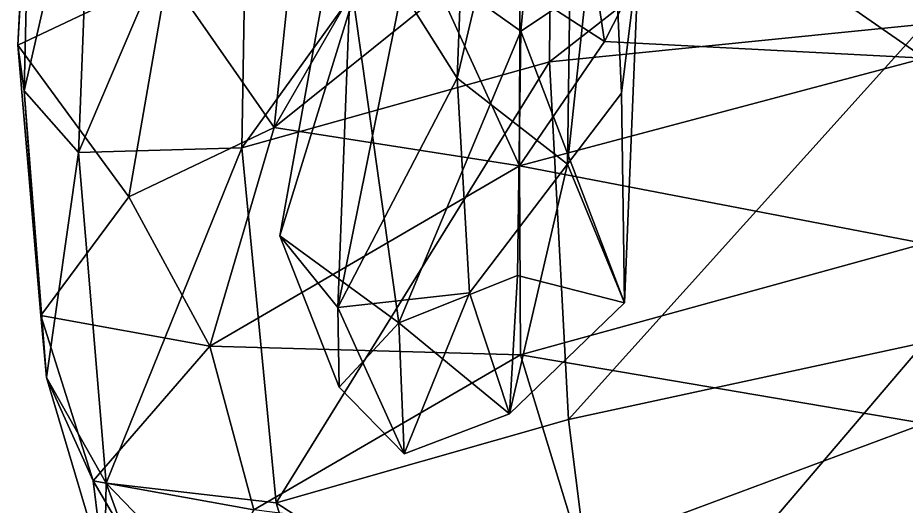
# Model space of a CAD drawing. Extents: x -0.15 to 0.15, y -0.73 to 0.51.
# Drawn here: x -0.1477 to -0.003, y -0.1284 to -0.0489 of the extents above; entities that cross this region are included whole.
import ezdxf

# ---------------------------------------------------------------- set-up
doc = ezdxf.new("R2010")
doc.units = 0
doc.layers.add('CRANE$LWO', color=1, linetype='CONTINUOUS')

msp = doc.modelspace()

# ---------------------------------------------------------------- linework, layer by layer
at = {"layer": 'CRANE$LWO'}
for points in [[(-0.07462, -0.01914, 0.02193), (-0.07609, -0.05872, 0.01636), (-0.05686, 0.02248, 0.03085)], [(-0.05686, 0.02248, 0.03085), (-0.07609, -0.05872, 0.01636), (-0.05815, -0.07272, 0.0142)], [(-0.05686, 0.02248, 0.03085), (-0.05815, -0.07272, 0.0142), (-0.05156, -0.01135, 0.01727)], [(-0.06065, 0.0001, 1.11348), (-0.11011, -0.00595, 1.07502), (-0.11119, -0.07005, 1.09178)], [(-0.11119, -0.07005, 1.09178), (-0.06107, -0.05607, 1.12109), (-0.06065, 0.0001, 1.11348)], [(-0.06065, 0.0001, 1.11348), (-0.06107, -0.05607, 1.12109), (0, -0.00835, 1.14001)], [(-0.14495, -0.00403, 0.88539), (-0.14771, -0.05334, 0.91269), (-0.14543, -0.00772, 0.96973)], [(-0.12329, -0.0418, 0.84028), (-0.14771, -0.05334, 0.91269), (-0.14495, -0.00403, 0.88539)], [(-0.13781, -0.07084, 1.05879), (-0.11119, -0.07005, 1.09178), (-0.11011, -0.00595, 1.07502)], [(-0.13553, -0.01203, 1.03859), (-0.13781, -0.07084, 1.05879), (-0.11011, -0.00595, 1.07502)], [(-0.14771, -0.05334, 0.91269), (-0.14667, -0.06079, 0.99779), (-0.14543, -0.00772, 0.96973)], [(-0.13553, -0.01203, 1.03859), (-0.14543, -0.00772, 0.96973), (-0.14667, -0.06079, 0.99779)], [(-0.06172, -0.00802, -0.00148), (-0.06576, -0.05106, -0.00241), (-0.09522, -0.03013, 0.00056)], [(-0.06576, -0.05106, -0.00241), (-0.06172, -0.00802, -0.00148), (-0.04653, -0.0383, 0.00374)], [(-0.06107, -0.05607, 1.12109), (0, -0.04992, 1.14169), (0, -0.00835, 1.14001)], [(-0.04937, -0.06119, 0.01137), (-0.05156, -0.01135, 0.01727), (-0.05815, -0.07272, 0.0142)], [(-0.05156, -0.01135, 0.01727), (-0.04937, -0.06119, 0.01137), (-0.04653, -0.0383, 0.00374)], [(-0.14667, -0.06079, 0.99779), (-0.13781, -0.07084, 1.05879), (-0.13553, -0.01203, 1.03859)], [(-0.03949, -0.02803, 0.78222), (0, -0.01444, 0.80178), (0, -0.05548, 0.81939)], [(-0.07462, -0.01914, 0.02193), (-0.08514, -0.04439, 0.01627), (-0.07609, -0.05872, 0.01636)], [(-0.05581, -0.02809, 0.68021), (-0.05209, -0.05274, 0.79535), (-0.0659, -0.04381, 0.67829)], [(-0.05209, -0.05274, 0.79535), (-0.05581, -0.02809, 0.68021), (-0.03949, -0.02803, 0.78222)], [(-0.05209, -0.05274, 0.79535), (-0.03949, -0.02803, 0.78222), (0, -0.05548, 0.81939)], [(-0.09522, -0.03013, 0.00056), (-0.08563, -0.09858, -0.00296), (-0.10501, -0.0844, 0.00145)], [(-0.10501, -0.0844, 0.00145), (-0.09372, -0.04788, 0.01081), (-0.09522, -0.03013, 0.00056)], [(-0.09522, -0.03013, 0.00056), (-0.06576, -0.05106, -0.00241), (-0.08563, -0.09858, -0.00296)], [(-0.07876, -0.04495, 0.67947), (-0.10591, -0.06674, 0.8107), (-0.08964, -0.03849, 0.69057)], [(-0.10591, -0.06674, 0.8107), (-0.10331, -0.04188, 0.80555), (-0.08964, -0.03849, 0.69057)], [(-0.04653, -0.0383, 0.00374), (-0.04886, -0.0953, 0.00175), (-0.06576, -0.05106, -0.00241)], [(-0.04937, -0.06119, 0.01137), (-0.04886, -0.0953, 0.00175), (-0.04653, -0.0383, 0.00374)], [(-0.14771, -0.05334, 0.91269), (-0.12329, -0.0418, 0.84028), (-0.1296, -0.07804, 0.85604)], [(-0.12329, -0.0418, 0.84028), (-0.10591, -0.06674, 0.8107), (-0.1296, -0.07804, 0.85604)], [(-0.10331, -0.04188, 0.80555), (-0.10591, -0.06674, 0.8107), (-0.12329, -0.0418, 0.84028)], [(-0.09558, -0.09605, 0.00747), (-0.07609, -0.05872, 0.01636), (-0.08514, -0.04439, 0.01627)], [(-0.08514, -0.04439, 0.01627), (-0.09372, -0.04788, 0.01081), (-0.09558, -0.09605, 0.00747)], [(-0.0659, -0.04381, 0.67829), (-0.06597, -0.073, 0.80292), (-0.07876, -0.04495, 0.67947)], [(-0.05209, -0.05274, 0.79535), (-0.06597, -0.073, 0.80292), (-0.0659, -0.04381, 0.67829)], [(-0.10591, -0.06674, 0.8107), (-0.07876, -0.04495, 0.67947), (-0.06597, -0.073, 0.80292)], [(-0.09372, -0.04788, 0.01081), (-0.10501, -0.0844, 0.00145), (-0.09558, -0.09605, 0.00747)], [(0, -0.04992, 1.14169), (-0.06107, -0.05607, 1.12109), (-0.05797, -0.11429, 1.11909)], [(-0.05797, -0.11429, 1.11909), (0, -0.10178, 1.13635), (0, -0.04992, 1.14169)], [(-0.06631, -0.09087, -0.00253), (-0.08563, -0.09858, -0.00296), (-0.06576, -0.05106, -0.00241)], [(-0.06631, -0.09087, -0.00253), (-0.06576, -0.05106, -0.00241), (-0.04886, -0.0953, 0.00175)], [(-0.14667, -0.06079, 0.99779), (-0.14771, -0.05334, 0.91269), (-0.14395, -0.09735, 0.93218)], [(-0.14395, -0.09735, 0.93218), (-0.14771, -0.05334, 0.91269), (-0.1296, -0.07804, 0.85604)], [(-0.06597, -0.073, 0.80292), (-0.05209, -0.05274, 0.79535), (0, -0.05548, 0.81939)], [(-0.06107, -0.05607, 1.12109), (-0.11119, -0.07005, 1.09178), (-0.10558, -0.12784, 1.09136)], [(-0.05797, -0.11429, 1.11909), (-0.06107, -0.05607, 1.12109), (-0.10558, -0.12784, 1.09136)], [(-0.06597, -0.073, 0.80292), (0, -0.05548, 0.81939), (0, -0.08564, 0.81973)], [(-0.07411, -0.09369, 0.01168), (-0.07609, -0.05872, 0.01636), (-0.09558, -0.09605, 0.00747)], [(-0.07411, -0.09369, 0.01168), (-0.05815, -0.07272, 0.0142), (-0.07609, -0.05872, 0.01636)], [(-0.13781, -0.07084, 1.05879), (-0.14667, -0.06079, 0.99779), (-0.14305, -0.10746, 1.00749)], [(-0.14395, -0.09735, 0.93218), (-0.14305, -0.10746, 1.00749), (-0.14667, -0.06079, 0.99779)], [(-0.04937, -0.06119, 0.01137), (-0.05815, -0.07272, 0.0142), (-0.04886, -0.0953, 0.00175)], [(-0.1296, -0.07804, 0.85604), (-0.10591, -0.06674, 0.8107), (-0.11639, -0.10238, 0.8738)], [(-0.10591, -0.06674, 0.8107), (-0.06597, -0.073, 0.80292), (-0.11639, -0.10238, 0.8738)], [(-0.13328, -0.12468, 1.05891), (-0.13781, -0.07084, 1.05879), (-0.14305, -0.10746, 1.00749)], [(-0.11119, -0.07005, 1.09178), (-0.13781, -0.07084, 1.05879), (-0.13328, -0.12468, 1.05891)], [(-0.13328, -0.12468, 1.05891), (-0.10558, -0.12784, 1.09136), (-0.11119, -0.07005, 1.09178)], [(-0.11639, -0.10238, 0.8738), (-0.06597, -0.073, 0.80292), (-0.06581, -0.10376, 0.84168)], [(-0.05815, -0.07272, 0.0142), (-0.07411, -0.09369, 0.01168), (-0.0676, -0.11336, 0.00262)], [(-0.0676, -0.11336, 0.00262), (-0.04886, -0.0953, 0.00175), (-0.05815, -0.07272, 0.0142)], [(-0.06597, -0.073, 0.80292), (0, -0.08564, 0.81973), (-0.06581, -0.10376, 0.84168)], [(-0.14395, -0.09735, 0.93218), (-0.1296, -0.07804, 0.85604), (-0.11639, -0.10238, 0.8738)], [(-0.09535, -0.10902, -0.00171), (-0.10501, -0.0844, 0.00145), (-0.08563, -0.09858, -0.00296)], [(-0.10501, -0.0844, 0.00145), (-0.09535, -0.10902, -0.00171), (-0.09558, -0.09605, 0.00747)], [(-0.06581, -0.10376, 0.84168), (0, -0.08564, 0.81973), (0, -0.11493, 0.83706)], [(-0.08563, -0.09858, -0.00296), (-0.06631, -0.09087, -0.00253), (-0.0676, -0.11336, 0.00262)], [(-0.06631, -0.09087, -0.00253), (-0.04886, -0.0953, 0.00175), (-0.0676, -0.11336, 0.00262)], [(-0.08473, -0.11987, 0.00298), (-0.07411, -0.09369, 0.01168), (-0.09558, -0.09605, 0.00747)], [(-0.07411, -0.09369, 0.01168), (-0.08473, -0.11987, 0.00298), (-0.0676, -0.11336, 0.00262)], [(-0.09535, -0.10902, -0.00171), (-0.08473, -0.11987, 0.00298), (-0.09558, -0.09605, 0.00747)], [(-0.14395, -0.09735, 0.93218), (-0.13542, -0.12427, 0.94495), (-0.14305, -0.10746, 1.00749)], [(-0.11639, -0.10238, 0.8738), (-0.13542, -0.12427, 0.94495), (-0.14395, -0.09735, 0.93218)], [(-0.09535, -0.10902, -0.00171), (-0.08563, -0.09858, -0.00296), (-0.08473, -0.11987, 0.00298)], [(-0.0676, -0.11336, 0.00262), (-0.08473, -0.11987, 0.00298), (-0.08563, -0.09858, -0.00296)], [(-0.13542, -0.12427, 0.94495), (-0.11639, -0.10238, 0.8738), (-0.10923, -0.129, 0.89959)], [(-0.11639, -0.10238, 0.8738), (-0.06581, -0.10376, 0.84168), (-0.10923, -0.129, 0.89959)], [(-0.05797, -0.11429, 1.11909), (-0.05188, -0.16263, 1.10299), (0, -0.10178, 1.13635)], [(-0.05188, -0.16263, 1.10299), (0, -0.15316, 1.12216), (0, -0.10178, 1.13635)], [(-0.06581, -0.10376, 0.84168), (-0.05602, -0.13579, 0.86719), (-0.10923, -0.129, 0.89959)], [(-0.05602, -0.13579, 0.86719), (-0.06581, -0.10376, 0.84168), (0, -0.11493, 0.83706)], [(-0.13328, -0.12468, 1.05891), (-0.14305, -0.10746, 1.00749), (-0.13358, -0.13925, 1.00582)], [(-0.13542, -0.12427, 0.94495), (-0.13358, -0.13925, 1.00582), (-0.14305, -0.10746, 1.00749)], [(-0.05188, -0.16263, 1.10299), (-0.05797, -0.11429, 1.11909), (-0.10558, -0.12784, 1.09136)], [(-0.05602, -0.13579, 0.86719), (0, -0.11493, 0.83706), (0, -0.14738, 0.86356)], [(-0.13358, -0.13925, 1.00582), (-0.13542, -0.12427, 0.94495), (-0.12099, -0.14884, 0.95293)], [(-0.12099, -0.14884, 0.95293), (-0.13542, -0.12427, 0.94495), (-0.10923, -0.129, 0.89959)], [(-0.13358, -0.13925, 1.00582), (-0.12112, -0.15817, 1.04571), (-0.13328, -0.12468, 1.05891)], [(-0.09414, -0.16528, 1.07566), (-0.10558, -0.12784, 1.09136), (-0.13328, -0.12468, 1.05891)], [(-0.13328, -0.12468, 1.05891), (-0.12112, -0.15817, 1.04571), (-0.09414, -0.16528, 1.07566)], [(-0.09414, -0.16528, 1.07566), (-0.05188, -0.16263, 1.10299), (-0.10558, -0.12784, 1.09136)]]:
    msp.add_3dface(points, dxfattribs=at)

doc.saveas('drawing.dxf')
